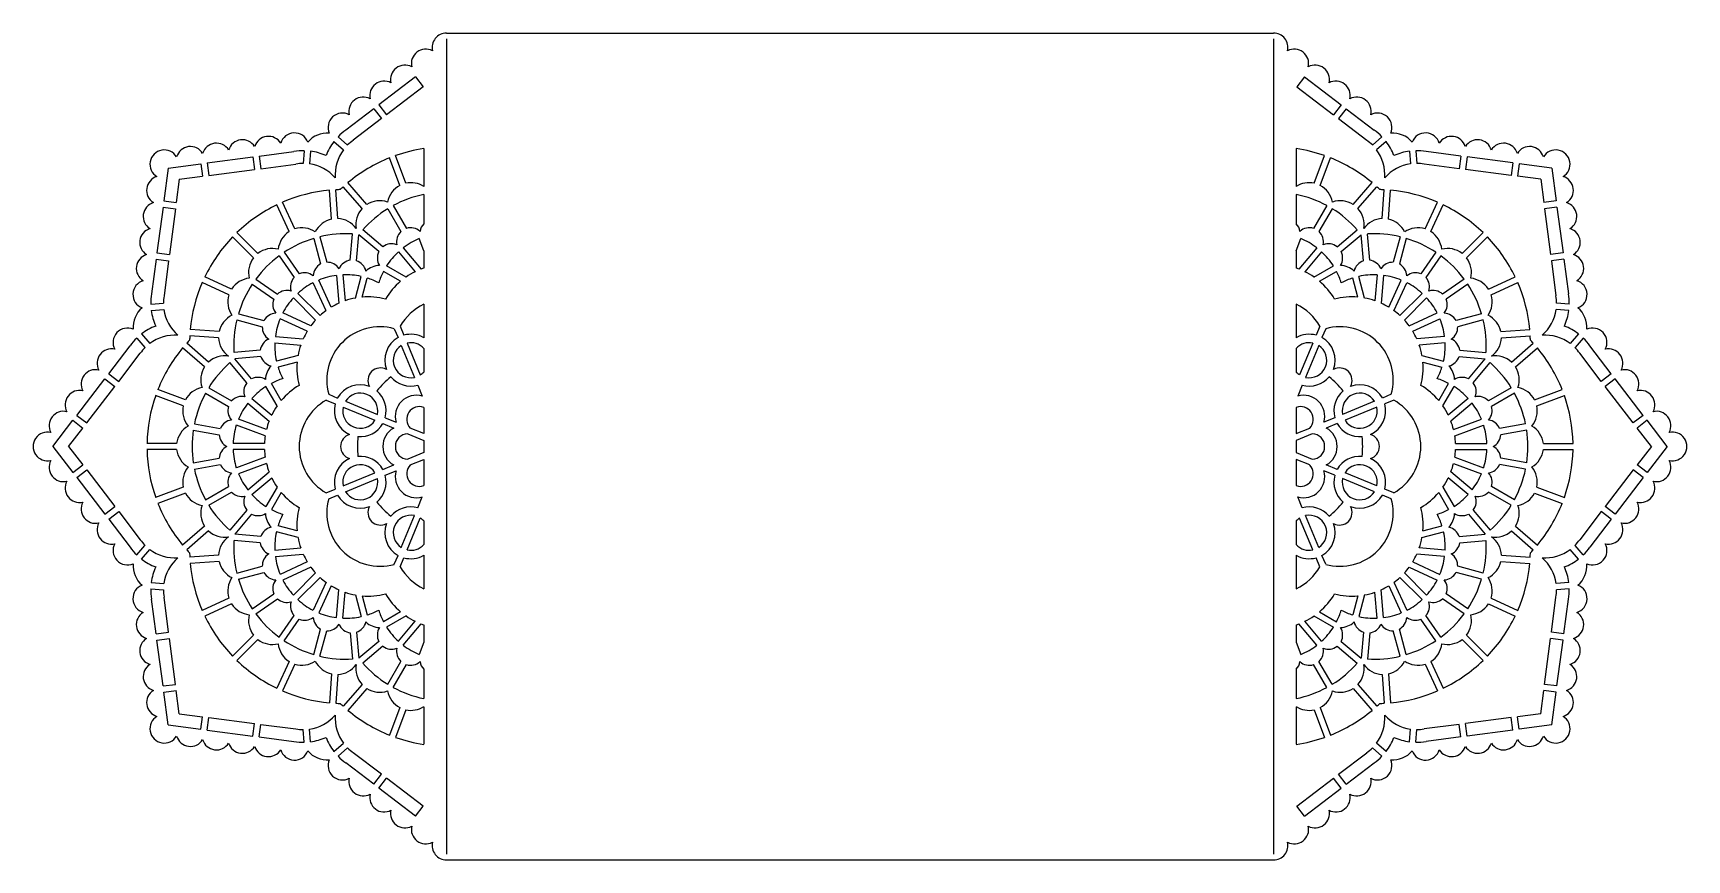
# Model space of a CAD drawing. Extents: x 41 to 331, y 42 to 187.
import ezdxf

# ---------------------------------------------------------------- set-up
doc = ezdxf.new("R2010")
doc.units = 0
doc.layers.get('0').update_dxf_attribs({"linetype": 'CONTINUOUS'})

msp = doc.modelspace()

# ---------------------------------------------------------------- linework, layer by layer
for p, q in [((113.1, 187.2), (258.1, 187.2)), ((113.1, 186.16), (113.1, 43.23)), ((258.1, 186.16), (258.1, 43.23)), ((107.63, 179.55), (101.21, 174.61)), ((108.98, 177.8), (102.55, 172.86)), ((107.63, 179.55), (108.98, 177.8)), ((263.56, 179.55), (262.21, 177.8)), ((262.21, 177.8), (268.64, 172.86)), ((263.56, 179.55), (269.98, 174.61)), ((101.21, 174.61), (102.55, 172.86)), ((269.98, 174.61), (268.64, 172.86)), ((100.33, 173.94), (95.45, 170.19)), ((101.68, 172.19), (96.75, 168.4)), ((100.33, 173.94), (101.68, 172.19)), ((270.86, 173.94), (269.51, 172.19)), ((269.51, 172.19), (274.44, 168.4)), ((270.86, 173.94), (275.74, 170.19)), ((94.08, 169.02), (95.75, 167.57)), ((277.11, 169.02), (275.44, 167.57)), ((71.1, 164.42), (79.13, 165.47)), ((79.13, 165.47), (79.42, 163.28)), ((80.23, 165.61), (86.34, 166.41)), ((80.23, 165.61), (80.52, 163.42)), ((88.13, 166.56), (87.97, 164.35)), ((89.23, 166.48), (89.08, 164.27)), ((93.35, 168.19), (95.02, 166.74)), ((104.93, 160.49), (103.12, 165.32)), ((105.96, 160.87), (104.16, 165.71)), ((109.1, 166.93), (109.1, 160.32)), ((262.1, 166.93), (262.1, 160.32)), ((265.23, 160.87), (267.03, 165.71)), ((266.26, 160.49), (268.07, 165.32)), ((277.84, 168.19), (276.17, 166.74)), ((281.96, 166.48), (282.12, 164.27)), ((283.06, 166.56), (283.22, 164.35)), ((290.96, 165.61), (284.85, 166.41)), ((290.96, 165.61), (290.67, 163.42)), ((292.06, 165.47), (291.77, 163.28)), ((300.09, 164.42), (292.06, 165.47)), ((64.27, 163.52), (63.52, 157.79)), ((64.27, 163.52), (70.01, 164.27)), ((70.01, 164.27), (70.29, 162.08)), ((71.1, 164.42), (71.39, 162.23)), ((71.39, 162.23), (79.42, 163.28)), ((80.52, 163.42), (86.68, 164.23)), ((290.67, 163.42), (284.51, 164.23)), ((299.8, 162.23), (291.77, 163.28)), ((300.09, 164.42), (299.8, 162.23)), ((301.18, 164.27), (300.9, 162.08)), ((306.92, 163.52), (301.18, 164.27)), ((306.92, 163.52), (307.67, 157.79)), ((66.24, 161.55), (65.71, 157.5)), ((66.24, 161.55), (70.29, 162.08)), ((92.95, 154.59), (92.6, 159.64)), ((94.05, 154.68), (93.7, 159.72)), ((98.29, 156.43), (94.98, 160.25)), ((99.13, 157.15), (95.81, 160.97)), ((272.06, 157.15), (275.38, 160.97)), ((272.9, 156.43), (276.21, 160.25)), ((277.14, 154.68), (277.49, 159.72)), ((278.24, 154.59), (278.59, 159.64)), ((304.95, 161.55), (300.9, 162.08)), ((304.95, 161.55), (305.48, 157.5)), ((63.38, 156.69), (62.32, 148.66)), ((63.38, 156.69), (65.57, 156.4)), ((63.52, 157.79), (65.71, 157.5)), ((85.49, 152.39), (83.35, 157.09)), ((86.49, 152.86), (84.35, 157.54)), ((103.75, 156.95), (106.06, 152.95)), ((109.1, 158.9), (109.1, 153.77)), ((262.1, 158.9), (262.1, 153.77)), ((267.44, 156.95), (265.13, 152.95)), ((284.7, 152.86), (286.84, 157.54)), ((285.7, 152.39), (287.84, 157.09)), ((307.67, 157.79), (305.48, 157.5)), ((307.81, 156.69), (305.62, 156.4)), ((307.81, 156.69), (308.87, 148.66)), ((65.57, 156.4), (64.51, 148.37)), ((102.8, 156.39), (105.11, 152.4)), ((268.39, 156.39), (266.08, 152.4)), ((305.62, 156.4), (306.68, 148.37)), ((79.24, 147.78), (75.57, 151.45)), ((80.02, 148.56), (76.35, 152.23)), ((89.83, 151.18), (91.02, 146.72)), ((90.89, 151.46), (92.09, 147)), ((96.21, 147.36), (96.62, 151.96)), ((97.31, 147.26), (97.71, 151.83)), ((101.23, 148.89), (97.71, 151.83)), ((101.93, 149.73), (98.4, 152.7)), ((109.1, 149.04), (108.32, 151.18)), ((262.1, 149.04), (262.87, 151.18)), ((269.26, 149.73), (272.79, 152.7)), ((269.96, 148.89), (273.48, 151.83)), ((273.88, 147.26), (273.48, 151.83)), ((274.98, 147.36), (274.57, 151.96)), ((280.3, 151.46), (279.1, 147)), ((281.36, 151.18), (280.17, 146.72)), ((291.17, 148.56), (294.84, 152.23)), ((291.95, 147.78), (295.63, 151.45)), ((62.32, 148.66), (64.51, 148.37)), ((83.73, 148.12), (86.37, 144.34)), ((84.63, 148.75), (87.28, 144.97)), ((104.67, 148.85), (107.6, 145.35)), ((105.51, 149.56), (108.66, 145.81)), ((109.1, 149.04), (109.1, 145.97)), ((262.1, 149.04), (262.1, 145.97)), ((265.68, 149.56), (262.53, 145.81)), ((266.52, 148.85), (263.59, 145.35)), ((286.56, 148.75), (283.91, 144.97)), ((287.46, 148.12), (284.82, 144.34)), ((308.87, 148.66), (306.68, 148.37)), ((62.18, 147.56), (61.38, 141.46)), ((62.18, 147.56), (64.37, 147.28)), ((64.37, 147.28), (63.57, 141.12)), ((105.04, 143.68), (102.03, 145.41)), ((105.99, 144.4), (102.58, 146.37)), ((265.2, 144.4), (268.61, 146.37)), ((266.15, 143.68), (269.16, 145.41)), ((309.01, 147.56), (306.82, 147.28)), ((306.82, 147.28), (307.63, 141.12)), ((309.01, 147.56), (309.81, 141.46)), ((74.94, 141.3), (70.25, 143.44)), ((75.41, 142.3), (70.71, 144.45)), ((79.04, 143.16), (82.82, 140.51)), ((79.67, 144.07), (83.45, 141.42)), ((91.96, 138.51), (89.68, 143.41)), ((92.89, 139.13), (90.68, 143.87)), ((93.81, 144.71), (94.23, 139.84)), ((94.91, 144.81), (95.3, 140.26)), ((97.12, 140.73), (98.13, 144.53)), ((98.3, 140.88), (99.2, 144.24)), ((272.89, 140.88), (271.99, 144.24)), ((274.08, 140.73), (273.06, 144.53)), ((276.28, 144.81), (275.89, 140.26)), ((277.38, 144.71), (276.96, 139.84)), ((278.3, 139.13), (280.51, 143.87)), ((279.23, 138.51), (281.51, 143.41)), ((291.52, 144.07), (287.74, 141.42)), ((292.15, 143.16), (288.37, 140.51)), ((295.79, 142.3), (300.48, 144.45)), ((296.25, 141.3), (300.94, 143.44)), ((61.23, 139.67), (63.44, 139.82)), ((90.14, 136.88), (86.24, 140.77)), ((90.92, 137.66), (87.03, 141.55)), ((109.1, 139.63), (109.1, 133.77)), ((262.1, 139.63), (262.1, 133.77)), ((280.27, 137.66), (284.17, 141.55)), ((281.05, 136.88), (284.95, 140.77)), ((309.96, 139.67), (307.75, 139.82)), ((61.31, 138.56), (63.52, 138.72)), ((76.33, 136.9), (80.79, 135.71)), ((76.62, 137.97), (81.08, 136.77)), ((88.66, 134.9), (83.92, 137.11)), ((89.28, 135.83), (84.39, 138.12)), ((281.91, 135.83), (286.8, 138.12)), ((282.53, 134.9), (287.27, 137.11)), ((294.57, 137.97), (290.11, 136.77)), ((294.86, 136.9), (290.4, 135.71)), ((309.88, 138.56), (307.67, 138.72)), ((58.77, 133.71), (60.22, 132.04)), ((59.6, 134.44), (61.06, 132.77)), ((73.11, 133.74), (68.07, 134.1)), ((73.21, 134.84), (68.15, 135.2)), ((83.08, 133.99), (87.96, 133.56)), ((103.94, 135.36), (104.59, 133.79)), ((104.96, 135.78), (105.61, 134.21)), ((266.23, 135.78), (265.58, 134.21)), ((267.25, 135.36), (266.6, 133.79)), ((288.11, 133.99), (283.23, 133.56)), ((297.98, 134.84), (303.04, 135.2)), ((298.08, 133.74), (303.12, 134.1)), ((311.59, 134.44), (310.14, 132.77)), ((312.42, 133.71), (310.97, 132.04)), ((53.85, 127.46), (57.61, 132.35)), ((55.61, 126.11), (59.39, 131.04)), ((70.65, 128.66), (66.82, 131.98)), ((71.36, 129.51), (67.55, 132.82)), ((80.43, 131.58), (75.83, 131.18)), ((82.99, 132.89), (87.53, 132.49)), ((87.06, 130.68), (83.27, 129.66)), ((105.16, 132.41), (107.48, 126.82)), ((106.18, 132.84), (108.5, 127.24)), ((109.1, 131.91), (109.1, 127.75)), ((262.1, 131.91), (262.1, 127.75)), ((265.01, 132.84), (262.69, 127.24)), ((266.03, 132.41), (263.71, 126.82)), ((288.2, 132.89), (283.66, 132.49)), ((284.13, 130.68), (287.92, 129.66)), ((290.76, 131.58), (295.36, 131.18)), ((299.83, 129.51), (303.65, 132.82)), ((300.54, 128.66), (304.37, 131.98)), ((315.58, 126.11), (311.8, 131.04)), ((317.34, 127.46), (313.58, 132.35)), ((78.06, 125.86), (75.09, 129.4)), ((80.53, 130.48), (75.96, 130.08)), ((78.91, 126.56), (75.96, 130.08)), ((86.91, 129.49), (83.55, 128.59)), ((284.28, 129.49), (287.64, 128.59)), ((290.66, 130.48), (295.23, 130.08)), ((292.28, 126.56), (295.23, 130.08)), ((293.13, 125.86), (296.1, 129.4)), ((48.24, 120.16), (53.18, 126.58)), ((50, 118.82), (54.93, 125.24)), ((53.18, 126.58), (54.93, 125.24)), ((53.85, 127.46), (55.61, 126.11)), ((71.4, 125), (75.4, 122.69)), ((83.39, 121.81), (81.42, 125.21)), ((84.12, 122.75), (82.38, 125.76)), ((108.05, 125.45), (108.84, 123.54)), ((263.14, 125.45), (262.35, 123.54)), ((287.07, 122.75), (288.81, 125.76)), ((287.8, 121.81), (289.77, 125.21)), ((299.79, 125), (295.79, 122.69)), ((317.34, 127.46), (315.58, 126.11)), ((318.01, 126.58), (316.26, 125.24)), ((321.19, 118.82), (316.26, 125.24)), ((322.95, 120.16), (318.01, 126.58)), ((66.92, 121.83), (62.09, 123.64)), ((67.3, 122.87), (62.47, 124.67)), ((70.85, 124.04), (74.85, 121.73)), ((78.23, 122.28), (81.98, 119.14)), ((78.94, 123.13), (82.44, 120.19)), ((92.01, 122.83), (93.58, 122.18)), ((92.44, 123.85), (94, 123.2)), ((95.38, 122.63), (100.97, 120.32)), ((275.81, 122.63), (270.22, 120.32)), ((278.75, 123.85), (277.19, 123.2)), ((279.18, 122.83), (277.61, 122.18)), ((292.25, 123.13), (288.75, 120.19)), ((292.96, 122.28), (289.21, 119.14)), ((300.34, 124.04), (296.34, 121.73)), ((303.89, 122.87), (308.72, 124.67)), ((304.27, 121.83), (309.1, 123.64)), ((44.05, 114.7), (47.57, 119.29)), ((47.57, 119.29), (49.32, 117.94)), ((48.24, 120.16), (50, 118.82)), ((81.53, 117.69), (76.61, 119.48)), ((94.96, 121.61), (100.55, 119.3)), ((102.35, 119.75), (104.26, 118.96)), ((109.1, 121.56), (109.1, 116.95)), ((262.1, 121.56), (262.1, 116.95)), ((268.84, 119.75), (266.94, 118.96)), ((276.23, 121.61), (270.64, 119.3)), ((289.66, 117.69), (294.58, 119.48)), ((322.95, 120.16), (321.19, 118.82)), ((323.62, 119.29), (321.87, 117.94)), ((327.14, 114.7), (323.62, 119.29)), ((46.83, 114.7), (49.32, 117.94)), ((68.69, 117.56), (73.24, 116.76)), ((68.89, 118.65), (73.43, 117.85)), ((81.31, 116.59), (76.24, 118.44)), ((101.92, 118.73), (103.83, 117.94)), ((106.29, 116.92), (109.1, 115.76)), ((109.1, 116.95), (106.71, 117.94)), ((262.1, 116.95), (264.48, 117.94)), ((264.9, 116.92), (262.1, 115.76)), ((269.27, 118.73), (267.36, 117.94)), ((289.88, 116.59), (294.95, 118.44)), ((302.3, 118.65), (297.76, 117.85)), ((302.5, 117.56), (297.95, 116.76)), ((324.36, 114.7), (321.87, 117.94)), ((44.05, 114.7), (47.57, 110.11)), ((46.83, 114.7), (49.32, 111.46)), ((65.76, 115.25), (60.57, 115.25)), ((65.76, 114.15), (60.57, 114.15)), ((81.18, 115.25), (75.67, 115.25)), ((81.18, 114.15), (75.67, 114.15)), ((109.1, 113.64), (106.29, 112.48)), ((109.1, 115.76), (109.1, 113.64)), ((262.1, 115.76), (262.1, 113.64)), ((262.1, 113.64), (264.9, 112.48)), ((290.01, 115.25), (295.52, 115.25)), ((290.01, 114.15), (295.52, 114.15)), ((305.43, 115.25), (310.62, 115.25)), ((305.43, 114.15), (310.62, 114.15)), ((324.36, 114.7), (321.87, 111.46)), ((327.14, 114.7), (323.62, 110.11)), ((47.57, 110.11), (49.32, 111.46)), ((48.24, 109.24), (50, 110.58)), ((50, 110.58), (54.93, 104.16)), ((68.69, 111.83), (73.24, 112.63)), ((68.89, 110.74), (73.43, 111.55)), ((81.31, 112.8), (76.24, 110.96)), ((81.53, 111.71), (76.61, 109.92)), ((78.23, 107.12), (81.98, 110.26)), ((101.92, 110.67), (103.83, 111.46)), ((102.35, 109.65), (104.26, 110.44)), ((106.71, 111.46), (109.1, 112.44)), ((109.1, 112.44), (109.1, 107.84)), ((264.48, 111.46), (262.1, 112.44)), ((262.1, 112.44), (262.1, 107.84)), ((268.84, 109.65), (266.94, 110.44)), ((269.27, 110.67), (267.36, 111.46)), ((292.96, 107.12), (289.21, 110.26)), ((289.66, 111.71), (294.58, 109.92)), ((289.88, 112.8), (294.95, 110.96)), ((302.3, 110.74), (297.76, 111.55)), ((302.5, 111.83), (297.95, 112.63)), ((321.19, 110.58), (316.26, 104.16)), ((322.95, 109.24), (321.19, 110.58)), ((323.62, 110.11), (321.87, 111.46)), ((48.24, 109.24), (53.18, 102.81)), ((66.92, 107.57), (62.09, 105.76)), ((70.85, 105.36), (74.85, 107.67)), ((78.94, 106.27), (82.44, 109.2)), ((83.39, 107.59), (81.42, 104.19)), ((94.96, 107.78), (100.55, 110.1)), ((95.38, 106.76), (100.97, 109.08)), ((275.81, 106.76), (270.22, 109.08)), ((276.23, 107.78), (270.64, 110.1)), ((287.8, 107.59), (289.77, 104.19)), ((292.25, 106.27), (288.75, 109.2)), ((300.34, 105.36), (296.34, 107.67)), ((304.27, 107.57), (309.1, 105.76)), ((322.95, 109.24), (318.01, 102.81)), ((67.3, 106.53), (62.47, 104.73)), ((71.4, 104.4), (75.4, 106.71)), ((84.12, 106.64), (82.38, 103.64)), ((92.01, 106.56), (93.58, 107.21)), ((92.44, 105.54), (94, 106.19)), ((108.05, 103.95), (108.84, 105.86)), ((263.14, 103.95), (262.35, 105.86)), ((278.75, 105.54), (277.19, 106.19)), ((279.18, 106.56), (277.61, 107.21)), ((287.07, 106.64), (288.81, 103.64)), ((299.79, 104.4), (295.79, 106.71)), ((303.89, 106.53), (308.72, 104.73)), ((53.18, 102.81), (54.93, 104.16)), ((53.85, 101.94), (55.61, 103.28)), ((53.85, 101.94), (57.61, 97.05)), ((55.61, 103.28), (59.39, 98.35)), ((78.06, 103.54), (75.09, 100)), ((78.91, 102.83), (75.96, 99.32)), ((105.16, 96.98), (107.48, 102.58)), ((106.18, 96.56), (108.5, 102.15)), ((109.1, 101.65), (109.1, 97.49)), ((262.1, 101.65), (262.1, 97.49)), ((265.01, 96.56), (262.69, 102.15)), ((266.03, 96.98), (263.71, 102.58)), ((292.28, 102.83), (295.23, 99.32)), ((293.13, 103.54), (296.1, 100)), ((315.58, 103.28), (311.8, 98.35)), ((317.34, 101.94), (313.58, 97.05)), ((317.34, 101.94), (315.58, 103.28)), ((318.01, 102.81), (316.26, 104.16)), ((70.65, 100.74), (66.82, 97.41)), ((71.36, 99.89), (67.55, 96.58)), ((80.53, 98.92), (75.96, 99.32)), ((87.06, 98.72), (83.27, 99.74)), ((86.91, 99.9), (83.55, 100.8)), ((284.13, 98.72), (287.92, 99.74)), ((284.28, 99.9), (287.64, 100.8)), ((290.66, 98.92), (295.23, 99.32)), ((299.83, 99.89), (303.65, 96.58)), ((300.54, 100.74), (304.37, 97.41)), ((58.77, 95.68), (60.22, 97.35)), ((59.6, 94.96), (61.06, 96.63)), ((80.43, 97.82), (75.83, 98.22)), ((82.99, 96.51), (87.53, 96.91)), ((83.08, 95.41), (87.96, 95.84)), ((288.11, 95.41), (283.23, 95.84)), ((288.2, 96.51), (283.66, 96.91)), ((290.76, 97.82), (295.36, 98.22)), ((311.59, 94.96), (310.14, 96.63)), ((312.42, 95.68), (310.97, 97.35)), ((73.11, 95.66), (68.07, 95.3)), ((73.21, 94.56), (68.15, 94.2)), ((76.33, 92.5), (80.79, 93.69)), ((88.66, 94.49), (83.92, 92.28)), ((89.28, 93.56), (84.39, 91.28)), ((103.94, 94.04), (104.59, 95.61)), ((104.96, 93.62), (105.61, 95.18)), ((109.1, 95.62), (109.1, 89.76)), ((262.1, 95.62), (262.1, 89.76)), ((266.23, 93.62), (265.58, 95.18)), ((267.25, 94.04), (266.6, 95.61)), ((281.91, 93.56), (286.8, 91.28)), ((282.53, 94.49), (287.27, 92.28)), ((294.86, 92.5), (290.4, 93.69)), ((297.98, 94.56), (303.04, 94.2)), ((298.08, 95.66), (303.12, 95.3)), ((61.31, 90.83), (63.52, 90.68)), ((76.62, 91.43), (81.08, 92.62)), ((90.14, 92.52), (86.24, 88.63)), ((90.92, 91.74), (87.03, 87.85)), ((91.96, 90.88), (89.68, 85.99)), ((92.89, 90.26), (90.68, 85.52)), ((278.3, 90.26), (280.51, 85.52)), ((279.23, 90.88), (281.51, 85.99)), ((280.27, 91.74), (284.17, 87.85)), ((281.05, 92.52), (284.95, 88.63)), ((294.57, 91.43), (290.11, 92.62)), ((309.88, 90.83), (307.67, 90.68)), ((61.23, 89.73), (63.44, 89.58)), ((62.18, 81.83), (61.38, 87.94)), ((64.37, 82.12), (63.57, 88.28)), ((74.94, 88.09), (70.25, 85.96)), ((75.41, 87.09), (70.71, 84.95)), ((79.04, 86.23), (82.82, 88.88)), ((79.67, 85.33), (83.45, 87.98)), ((93.81, 84.69), (94.23, 89.56)), ((94.91, 84.59), (95.3, 89.14)), ((97.12, 88.67), (98.13, 84.87)), ((98.3, 88.51), (99.2, 85.16)), ((272.89, 88.51), (271.99, 85.16)), ((274.08, 88.67), (273.06, 84.87)), ((276.28, 84.59), (275.89, 89.14)), ((277.38, 84.69), (276.96, 89.56)), ((291.52, 85.33), (287.74, 87.98)), ((292.15, 86.23), (288.37, 88.88)), ((295.79, 87.09), (300.48, 84.95)), ((296.25, 88.09), (300.94, 85.96)), ((306.82, 82.12), (307.63, 88.28)), ((309.96, 89.73), (307.75, 89.58)), ((309.01, 81.83), (309.81, 87.94)), ((83.73, 81.28), (86.37, 85.06)), ((84.63, 80.64), (87.28, 84.42)), ((105.04, 85.72), (102.03, 83.98)), ((105.99, 84.99), (102.58, 83.03)), ((265.2, 84.99), (268.61, 83.03)), ((266.15, 85.72), (269.16, 83.98)), ((286.56, 80.64), (283.91, 84.42)), ((287.46, 81.28), (284.82, 85.06)), ((62.18, 81.83), (64.37, 82.12)), ((79.24, 81.62), (75.57, 77.95)), ((89.83, 78.22), (91.02, 82.68)), ((90.89, 77.93), (92.09, 82.39)), ((96.21, 82.03), (96.62, 77.43)), ((97.31, 82.13), (97.71, 77.57)), ((104.67, 80.55), (107.6, 84.04)), ((105.51, 79.84), (108.66, 83.59)), ((109.1, 83.43), (109.1, 80.36)), ((262.1, 83.43), (262.1, 80.36)), ((265.68, 79.84), (262.53, 83.59)), ((266.52, 80.55), (263.59, 84.04)), ((273.88, 82.13), (273.48, 77.57)), ((274.98, 82.03), (274.57, 77.43)), ((280.3, 77.93), (279.1, 82.39)), ((281.36, 78.22), (280.17, 82.68)), ((291.95, 81.62), (295.63, 77.95)), ((309.01, 81.83), (306.82, 82.12)), ((62.32, 80.74), (64.51, 81.02)), ((63.38, 72.71), (62.32, 80.74)), ((65.57, 72.99), (64.51, 81.02)), ((80.02, 80.84), (76.35, 77.17)), ((101.23, 80.51), (97.71, 77.57)), ((101.93, 79.66), (98.4, 76.7)), ((109.1, 80.36), (108.32, 78.22)), ((262.1, 80.36), (262.87, 78.22)), ((269.26, 79.66), (272.79, 76.7)), ((269.96, 80.51), (273.48, 77.57)), ((291.17, 80.84), (294.84, 77.17)), ((305.62, 72.99), (306.68, 81.02)), ((308.87, 80.74), (306.68, 81.02)), ((307.81, 72.71), (308.87, 80.74)), ((85.49, 77.01), (83.35, 72.31)), ((86.49, 76.54), (84.35, 71.85)), ((102.8, 73), (105.11, 77)), ((103.75, 72.45), (106.06, 76.45)), ((109.1, 75.63), (109.1, 70.5)), ((262.1, 75.63), (262.1, 70.5)), ((267.44, 72.45), (265.13, 76.45)), ((268.39, 73), (266.08, 77)), ((284.7, 76.54), (286.84, 71.85)), ((285.7, 77.01), (287.84, 72.31)), ((63.38, 72.71), (65.57, 72.99)), ((92.95, 74.81), (92.6, 69.76)), ((94.05, 74.72), (93.7, 69.68)), ((98.29, 72.96), (94.98, 69.15)), ((272.9, 72.96), (276.21, 69.15)), ((277.14, 74.72), (277.49, 69.68)), ((278.24, 74.81), (278.59, 69.76)), ((307.81, 72.71), (305.62, 72.99)), ((63.52, 71.61), (65.71, 71.9)), ((64.27, 65.87), (63.52, 71.61)), ((66.24, 67.84), (65.71, 71.9)), ((99.13, 72.25), (95.81, 68.42)), ((272.06, 72.25), (275.38, 68.42)), ((304.95, 67.84), (305.48, 71.9)), ((307.67, 71.61), (305.48, 71.9)), ((306.92, 65.87), (307.67, 71.61)), ((66.24, 67.84), (70.29, 67.31)), ((70.01, 65.12), (70.29, 67.31)), ((71.1, 64.98), (71.39, 67.17)), ((71.39, 67.17), (79.42, 66.12)), ((104.93, 68.9), (103.12, 64.08)), ((105.96, 68.53), (104.16, 63.69)), ((109.1, 69.07), (109.1, 62.47)), ((262.1, 69.07), (262.1, 62.47)), ((265.23, 68.53), (267.03, 63.69)), ((266.26, 68.9), (268.07, 64.08)), ((299.8, 67.17), (291.77, 66.12)), ((300.09, 64.98), (299.8, 67.17)), ((304.95, 67.84), (300.9, 67.31)), ((301.18, 65.12), (300.9, 67.31)), ((64.27, 65.87), (70.01, 65.12)), ((71.1, 64.98), (79.13, 63.93)), ((79.13, 63.93), (79.42, 66.12)), ((80.23, 63.78), (80.52, 65.97)), ((80.52, 65.97), (86.68, 65.17)), ((88.13, 62.84), (87.97, 65.05)), ((89.23, 62.91), (89.08, 65.12)), ((281.96, 62.91), (282.12, 65.12)), ((283.06, 62.84), (283.22, 65.05)), ((290.67, 65.97), (284.51, 65.17)), ((290.96, 63.78), (290.67, 65.97)), ((292.06, 63.93), (291.77, 66.12)), ((300.09, 64.98), (292.06, 63.93)), ((306.92, 65.87), (301.18, 65.12)), ((80.23, 63.78), (86.34, 62.99)), ((93.35, 61.21), (95.02, 62.66)), ((94.08, 60.37), (95.75, 61.83)), ((101.68, 57.21), (96.75, 61)), ((269.51, 57.21), (274.44, 61)), ((277.11, 60.37), (275.44, 61.83)), ((277.84, 61.21), (276.17, 62.66)), ((290.96, 63.78), (284.85, 62.99)), ((100.33, 55.46), (95.45, 59.21)), ((270.86, 55.46), (275.74, 59.21)), ((100.33, 55.46), (101.68, 57.21)), ((101.21, 54.78), (102.55, 56.54)), ((108.98, 51.6), (102.55, 56.54)), ((262.21, 51.6), (268.64, 56.54)), ((269.98, 54.78), (268.64, 56.54)), ((270.86, 55.46), (269.51, 57.21)), ((107.63, 49.85), (101.21, 54.78)), ((263.56, 49.85), (269.98, 54.78)), ((107.63, 49.85), (108.98, 51.6)), ((263.56, 49.85), (262.21, 51.6)), ((113.1, 42.2), (258.1, 42.2))]:
    msp.add_line(p, q)
for centre, radius, start, end in [((113.1, 184.68), 2.52, 90, 193.3869), ((258.1, 184.68), 2.52, 346.6131, 90), ((109.45, 181.87), 2.52, 61.7012, 193.3869), ((261.74, 181.87), 2.52, 346.6131, 118.2988), ((105.8, 179.07), 2.52, 61.7012, 193.3869), ((265.39, 179.07), 2.52, 346.6131, 118.2988), ((102.15, 176.26), 2.52, 61.7012, 193.3869), ((269.04, 176.26), 2.52, 346.6131, 118.2988), ((98.5, 173.46), 2.52, 61.7012, 193.2983), ((272.69, 173.46), 2.52, 346.7017, 118.2988), ((94.84, 170.66), 2.52, 61.6129, 204.0373), ((276.35, 170.66), 2.52, 335.9627, 118.3871), ((77.3, 165.97), 2.52, 31.6131, 163.2988), ((81.87, 166.57), 2.52, 31.7017, 163.2988), ((86.43, 167.17), 2.52, 20.9627, 163.3871), ((92.12, 165.34), 4.31, 84.4098, 140.5902), ((100.93, 162.34), 9.57, 124.9112, 135.6735), ((100.93, 162.34), 7.36, 124.5421, 134.6796), ((270.26, 162.34), 7.36, 45.3204, 55.4579), ((270.26, 162.34), 9.57, 44.3265, 55.0888), ((279.07, 165.34), 4.31, 39.4098, 95.5902), ((284.76, 167.17), 2.52, 16.6129, 159.0373), ((289.32, 166.57), 2.52, 16.7012, 148.2983), ((293.89, 165.97), 2.52, 16.7012, 148.3869), ((63.61, 164.18), 2.52, 31.6131, 238.3869), ((68.18, 164.78), 2.52, 31.6131, 163.2988), ((72.74, 165.37), 2.52, 31.6131, 163.2988), ((88.01, 156.99), 9.57, 89.3265, 100.0888), ((88.01, 156.99), 9.57, 65.6092, 82.7118), ((100.93, 162.34), 9.57, 142.2882, 159.3908), ((100.93, 162.34), 7.36, 143.2821, 184.135), ((113.1, 140.22), 27.01, 111.6686, 129.7884), ((113.1, 140.22), 27.01, 98.5168, 109.3256), ((258.1, 140.22), 27.01, 70.6744, 81.4832), ((258.1, 140.22), 27.01, 50.2116, 68.3314), ((270.26, 162.34), 7.36, 355.865, 36.7179), ((270.26, 162.34), 9.57, 20.6092, 37.7118), ((283.18, 156.99), 9.57, 97.2882, 114.3908), ((283.18, 156.99), 9.57, 79.9112, 90.6735), ((298.45, 165.37), 2.52, 16.7012, 148.3869), ((303.01, 164.78), 2.52, 16.7012, 148.3869), ((307.58, 164.18), 2.52, 301.6131, 148.3869), ((88.01, 156.99), 7.36, 90.3204, 100.4579), ((88.01, 156.99), 7.36, 40.865, 81.7179), ((283.18, 156.99), 7.36, 98.2821, 139.135), ((283.18, 156.99), 7.36, 79.5421, 89.6796), ((63.02, 159.62), 2.52, 106.7012, 238.3869), ((95.05, 132.74), 27.01, 95.2116, 113.3314), ((95.05, 132.74), 27.01, 91.3021, 92.8686), ((113.1, 140.22), 27.01, 132.1314, 133.6979), ((106.86, 156.78), 4.18, 117.5826, 169.1551), ((106.86, 156.78), 4.18, 57.7509, 102.4086), ((264.33, 156.78), 4.18, 77.5914, 122.2491), ((264.33, 156.78), 4.18, 10.8449, 62.4174), ((258.1, 140.22), 27.01, 46.3021, 47.8686), ((276.14, 132.74), 27.01, 87.1314, 88.6979), ((276.14, 132.74), 27.01, 66.6686, 84.7884), ((308.17, 159.62), 2.52, 301.6131, 73.2988), ((62.42, 155.05), 2.52, 106.7012, 238.3869), ((95.05, 132.74), 27.01, 115.6744, 133.8285), ((101.38, 153.62), 4.18, 70.8449, 122.5618), ((113.1, 139.66), 19.65, 101.7476, 118.3894), ((258.1, 139.66), 19.65, 61.6106, 78.2524), ((269.81, 153.62), 4.18, 57.4382, 109.1551), ((276.14, 132.74), 27.01, 46.1715, 64.3256), ((308.77, 155.05), 2.52, 301.6131, 73.2988), ((93.85, 150.5), 4.18, 102.4382, 154.1551), ((93.85, 150.5), 4.18, 35.532, 87.2632), ((101.38, 153.62), 4.18, 137.7368, 189.468), ((113.1, 139.66), 19.65, 121.6106, 138.4307), ((110.91, 152.07), 2.48, 136.8909, 171.8487), ((260.28, 152.07), 2.48, 8.1513, 43.1091), ((258.1, 139.66), 19.65, 41.5693, 58.3894), ((269.81, 153.62), 4.18, 350.532, 42.2632), ((277.34, 150.5), 4.18, 92.7368, 144.468), ((277.34, 150.5), 4.18, 25.8449, 77.5618), ((61.82, 150.49), 2.52, 106.7012, 238.3869), ((95.05, 132.74), 27.01, 136.1715, 154.3256), ((87.74, 148.86), 4.18, 122.5914, 174.1551), ((95.44, 132.35), 19.65, 106.6106, 123.3894), ((87.74, 148.86), 4.18, 55.8449, 107.4174), ((95.44, 132.35), 19.65, 86.5693, 103.3894), ((106.79, 150.58), 2.48, 132.856, 191.8487), ((113.1, 139.66), 12.47, 112.5385, 127.4615), ((106.79, 150.58), 2.48, 48.1513, 107.144), ((264.4, 150.58), 2.48, 72.856, 131.8487), ((258.1, 139.66), 12.47, 52.5385, 67.4615), ((264.4, 150.58), 2.48, 348.1513, 47.144), ((275.75, 132.35), 19.65, 76.6106, 93.4307), ((283.45, 148.86), 4.18, 72.5826, 124.1551), ((275.75, 132.35), 19.65, 56.6106, 73.3894), ((283.45, 148.86), 4.18, 5.8449, 57.4086), ((276.14, 132.74), 27.01, 25.6744, 43.8285), ((309.37, 150.49), 2.52, 301.6131, 73.2988), ((61.22, 145.93), 2.52, 106.7012, 238.2983), ((95.44, 132.35), 19.65, 126.6106, 143.3894), ((82.56, 145.24), 4.18, 75.8449, 127.4133), ((103.44, 147.76), 2.48, 153.1124, 211.8487), ((103.44, 147.76), 2.48, 68.1513, 127.4002), ((113.1, 139.66), 12.47, 132.5385, 147.4615), ((258.1, 139.66), 12.47, 32.5385, 47.4615), ((267.75, 147.76), 2.48, 52.5998, 111.8487), ((267.75, 147.76), 2.48, 328.1513, 26.8876), ((275.75, 132.35), 19.65, 36.6106, 53.3894), ((288.63, 145.24), 4.18, 52.5867, 104.1551), ((309.97, 145.93), 2.52, 301.7017, 73.2988), ((82.56, 145.24), 4.18, 142.5867, 194.1551), ((88.21, 142.67), 2.48, 53.1513, 112.144), ((92.18, 144.52), 2.48, 117.856, 176.8487), ((92.18, 144.52), 2.48, 33.1513, 92.144), ((96.54, 144.9), 2.48, 97.5998, 156.8487), ((96.54, 144.9), 2.48, 13.1513, 71.8876), ((100.77, 143.77), 2.48, 106.4143, 136.8487), ((101.25, 143.97), 2.48, 88.1513, 118.5857), ((113.1, 139.66), 12.47, 152.5385, 162.5206), ((113.1, 134.16), 12.47, 116.1465, 124.7507), ((113.1, 134.16), 12.47, 108.713, 110.8514), ((258.1, 134.16), 12.47, 69.1486, 71.287), ((258.1, 134.16), 12.47, 55.2493, 63.8535), ((258.1, 139.66), 12.47, 17.4794, 27.4615), ((269.94, 143.97), 2.48, 61.4143, 91.8487), ((270.42, 143.77), 2.48, 43.1513, 73.5857), ((274.65, 144.9), 2.48, 108.1124, 166.8487), ((274.65, 144.9), 2.48, 23.1513, 82.4002), ((279.01, 144.52), 2.48, 87.856, 146.8487), ((279.01, 144.52), 2.48, 3.1513, 62.144), ((282.98, 142.67), 2.48, 67.856, 126.8487), ((288.63, 145.24), 4.18, 345.8449, 37.4133), ((60.62, 141.36), 2.52, 106.6129, 249.0373), ((95.05, 132.74), 27.01, 156.6686, 174.7884), ((78.93, 140.05), 4.18, 95.8449, 147.4086), ((95.44, 132.35), 19.65, 146.6106, 163.3894), ((88.21, 142.67), 2.48, 137.856, 196.8487), ((95.44, 132.35), 12.47, 117.5385, 132.4615), ((95.44, 132.35), 12.47, 97.5385, 112.4615), ((95.44, 132.35), 12.47, 77.5385, 92.4615), ((95.44, 132.35), 12.47, 62.4794, 72.4615), ((113.1, 134.16), 12.47, 130.2463, 149.1809), ((258.1, 134.16), 12.47, 30.8191, 49.7537), ((275.75, 132.35), 12.47, 107.5385, 117.5206), ((275.75, 132.35), 12.47, 87.5385, 102.4615), ((275.75, 132.35), 12.47, 67.5385, 82.4615), ((275.75, 132.35), 12.47, 47.5385, 62.4615), ((282.98, 142.67), 2.48, 343.1513, 42.144), ((275.75, 132.35), 19.65, 16.6106, 33.3894), ((292.26, 140.05), 4.18, 32.5914, 84.1551), ((276.14, 132.74), 27.01, 5.2116, 23.3314), ((310.57, 141.36), 2.52, 290.9627, 73.3871), ((70.81, 139.78), 9.57, 169.9112, 180.6735), ((70.81, 139.78), 7.36, 169.5421, 179.6796), ((78.93, 140.05), 4.18, 162.5826, 214.1551), ((85.12, 139.58), 2.48, 157.856, 216.8487), ((85.12, 139.58), 2.48, 73.1513, 132.144), ((95.44, 132.35), 12.47, 137.5385, 152.4615), ((99.33, 128.46), 12.47, 114.1486, 121.1239), ((99.33, 128.46), 12.47, 100.2493, 108.8535), ((99.33, 128.46), 12.47, 75.8191, 94.7537), ((113.1, 131.19), 9.34, 115.3616, 150.5873), ((258.1, 131.19), 9.34, 29.4127, 64.6384), ((271.86, 128.46), 12.47, 85.2463, 104.1809), ((271.86, 128.46), 12.47, 71.1465, 79.7507), ((271.86, 128.46), 12.47, 58.8761, 65.8514), ((275.75, 132.35), 12.47, 27.5385, 42.4615), ((286.07, 139.58), 2.48, 47.856, 106.8487), ((286.07, 139.58), 2.48, 323.1513, 22.144), ((292.26, 140.05), 4.18, 325.8449, 17.4174), ((300.39, 139.78), 7.36, 0.3204, 10.4579), ((300.39, 139.78), 9.57, 359.3265, 10.0888), ((62.46, 135.67), 4.31, 129.4098, 185.5902), ((70.81, 139.78), 9.57, 187.2882, 204.3908), ((70.81, 139.78), 7.36, 188.2821, 229.135), ((77.29, 133.94), 4.18, 115.8449, 167.5618), ((95.44, 132.35), 19.65, 166.6106, 183.4307), ((83.27, 135.61), 2.48, 93.1513, 152.144), ((95.44, 132.35), 12.47, 157.5385, 172.4615), ((99.33, 128.46), 12.47, 137.5385, 143.7401), ((99.33, 128.46), 12.47, 126.2599, 132.4615), ((271.86, 128.46), 12.47, 47.5385, 53.7401), ((271.86, 128.46), 12.47, 36.2599, 42.4615), ((275.75, 132.35), 12.47, 7.5385, 22.4615), ((287.92, 135.61), 2.48, 27.856, 86.8487), ((275.75, 132.35), 19.65, 356.5693, 13.3894), ((293.9, 133.94), 4.18, 12.4382, 64.1551), ((300.39, 139.78), 7.36, 310.865, 351.7179), ((300.39, 139.78), 9.57, 335.6092, 352.7118), ((308.73, 135.67), 4.31, 354.4098, 50.5902), ((57.14, 132.95), 2.52, 65.9627, 208.3871), ((65.46, 126.87), 9.57, 134.3265, 145.0888), ((65.46, 126.87), 9.57, 110.6092, 127.7118), ((65.46, 126.87), 7.36, 85.865, 126.7179), ((95.05, 132.74), 27.01, 177.1314, 178.6979), ((77.29, 133.94), 4.18, 182.7368, 234.468), ((82.89, 131.25), 2.48, 113.1513, 172.4002), ((83.27, 135.61), 2.48, 177.856, 236.8487), ((99.33, 128.46), 12.47, 148.8761, 155.8514), ((101.43, 126.36), 9.34, 74.4127, 195.5873), ((106.83, 129.83), 4.55, 119.4716, 200.8274), ((106.83, 129.83), 4.55, 60.1045, 105.5284), ((264.36, 129.83), 4.55, 74.4716, 119.8955), ((264.36, 129.83), 4.55, 339.1726, 60.5284), ((269.76, 126.36), 9.34, 344.4127, 105.5873), ((271.86, 128.46), 12.47, 24.1486, 31.1239), ((287.92, 135.61), 2.48, 303.1513, 2.144), ((288.3, 131.25), 2.48, 7.5998, 66.8487), ((293.9, 133.94), 4.18, 305.532, 357.2632), ((276.14, 132.74), 27.01, 1.3021, 2.8686), ((305.73, 126.87), 7.36, 53.2821, 94.135), ((305.73, 126.87), 9.57, 52.2882, 69.3908), ((305.73, 126.87), 9.57, 34.9112, 45.6735), ((314.06, 132.95), 2.52, 331.6129, 114.0373), ((54.34, 129.3), 2.52, 76.7017, 208.2988), ((65.46, 126.87), 7.36, 135.3204, 145.4579), ((87.58, 114.7), 27.01, 140.2116, 158.3314), ((87.58, 114.7), 27.01, 136.3021, 137.8686), ((74.17, 126.41), 4.18, 80.532, 132.2632), ((95.44, 132.35), 12.47, 177.5385, 192.4615), ((99.33, 128.46), 12.47, 161.1465, 169.7507), ((106.83, 129.83), 3.08, 122.8386, 282.1614), ((106.83, 129.83), 3.08, 42.5278, 102.1614), ((264.36, 129.83), 3.08, 77.8386, 137.4722), ((264.36, 129.83), 3.08, 257.8386, 57.1614), ((271.86, 128.46), 12.47, 10.2493, 18.8535), ((275.75, 132.35), 12.47, 347.5385, 2.4615), ((297.02, 126.41), 4.18, 47.7368, 99.468), ((283.62, 114.7), 27.01, 42.1314, 43.6979), ((283.62, 114.7), 27.01, 21.6686, 39.7884), ((305.73, 126.87), 7.36, 34.5421, 44.6796), ((316.85, 129.3), 2.52, 331.7012, 103.2983), ((51.53, 125.65), 2.52, 76.6131, 208.2988), ((74.17, 126.41), 4.18, 147.4382, 199.1551), ((88.13, 114.7), 19.65, 131.5693, 148.3894), ((82.89, 131.25), 2.48, 198.1124, 256.8487), ((83.82, 126.54), 2.48, 151.4143, 181.8487), ((84.02, 127.03), 2.48, 133.1513, 163.5857), ((95.44, 132.35), 12.47, 197.5385, 207.5206), ((99.33, 128.46), 12.47, 175.2463, 194.1809), ((101.51, 126.28), 2.2, 61.2299, 208.7701), ((106.83, 129.83), 3.08, 302.8386, 317.4722), ((264.36, 129.83), 3.08, 222.5278, 237.1614), ((269.68, 126.28), 2.2, 331.2299, 118.7701), ((271.86, 128.46), 12.47, 345.8191, 4.7537), ((275.75, 132.35), 12.47, 332.4794, 342.4615), ((288.3, 131.25), 2.48, 283.1513, 341.8876), ((287.17, 127.03), 2.48, 16.4143, 46.8487), ((287.37, 126.54), 2.48, 358.1513, 28.5857), ((283.06, 114.7), 19.65, 31.6106, 48.4307), ((297.02, 126.41), 4.18, 340.8449, 32.5618), ((319.66, 125.65), 2.52, 331.7012, 103.3869), ((71.01, 120.93), 4.18, 100.8449, 152.4174), ((80.03, 124.35), 2.48, 142.5998, 201.8487), ((80.03, 124.35), 2.48, 58.1513, 116.8876), ((88.13, 114.7), 12.47, 122.5385, 137.4615), ((88.13, 114.7), 12.47, 107.4794, 117.4615), ((93.63, 114.7), 12.47, 120.8191, 139.7537), ((97.96, 120.97), 4.55, 69.1726, 150.5284), ((113.1, 114.7), 15.64, 128.6244, 141.3756), ((106.83, 129.83), 4.55, 219.7828, 285.5284), ((264.36, 129.83), 4.55, 254.4716, 320.2172), ((258.1, 114.7), 15.64, 38.6244, 51.3756), ((273.23, 120.97), 4.55, 29.4716, 110.8274), ((277.56, 114.7), 12.47, 40.2463, 59.1809), ((283.06, 114.7), 12.47, 62.5385, 72.5206), ((283.06, 114.7), 12.47, 42.5385, 57.4615), ((291.16, 124.35), 2.48, 63.1124, 121.8487), ((291.16, 124.35), 2.48, 338.1513, 37.4002), ((300.18, 120.93), 4.18, 27.5826, 79.1551), ((48.73, 122), 2.52, 76.6131, 208.2988), ((87.58, 114.7), 27.01, 160.6744, 178.8285), ((71.01, 120.93), 4.18, 167.5914, 219.1551), ((88.13, 114.7), 19.65, 151.6106, 168.3894), ((77.22, 121), 2.48, 78.1513, 137.144), ((88.13, 114.7), 12.47, 142.5385, 157.4615), ((93.63, 114.7), 12.47, 145.2493, 153.8535), ((96.6, 114.7), 9.34, 119.4127, 240.5873), ((97.96, 120.97), 4.55, 164.4716, 245.8274), ((97.96, 120.97), 3.08, 347.8386, 147.1614), ((97.96, 120.97), 4.55, 344.4716, 50.2172), ((107.8, 119.99), 3.69, 73.7369, 196.2631), ((263.39, 119.99), 3.69, 343.7369, 106.2631), ((273.23, 120.97), 4.55, 129.7828, 195.5284), ((273.23, 120.97), 3.08, 32.8386, 192.1614), ((273.23, 120.97), 4.55, 294.1726, 15.5284), ((274.59, 114.7), 9.34, 299.4127, 60.5873), ((277.56, 114.7), 12.47, 26.1465, 34.7507), ((283.06, 114.7), 12.47, 22.5385, 37.4615), ((293.97, 121), 2.48, 42.856, 101.8487), ((283.06, 114.7), 19.65, 11.6106, 28.3894), ((300.18, 120.93), 4.18, 320.8449, 12.4086), ((283.62, 114.7), 27.01, 1.1715, 19.3256), ((322.46, 122), 2.52, 331.7012, 103.3869), ((45.92, 118.35), 2.52, 76.6131, 208.2988), ((75.72, 116.89), 2.48, 98.1513, 157.144), ((77.22, 121), 2.48, 162.856, 221.8487), ((93.63, 114.7), 12.47, 159.1486, 166.1239), ((97.96, 120.97), 3.08, 167.8386, 327.1614), ((108.32, 119.47), 2.22, 69.5514, 223.7076), ((262.87, 119.47), 2.22, 316.2924, 110.4486), ((273.23, 120.97), 3.08, 212.8386, 12.1614), ((277.56, 114.7), 12.47, 13.8761, 20.8514), ((293.97, 121), 2.48, 318.1513, 17.144), ((295.47, 116.89), 2.48, 22.856, 81.8487), ((325.27, 118.35), 2.52, 331.7012, 103.3869), ((43.12, 114.7), 2.52, 76.6131, 283.3869), ((69.91, 114.7), 4.18, 120.8449, 172.4133), ((88.13, 114.7), 19.65, 171.6106, 188.3894), ((75.72, 116.89), 2.48, 182.856, 241.8487), ((88.13, 114.7), 12.47, 162.5385, 177.4615), ((93.63, 114.7), 12.47, 171.2599, 177.4615), ((96.72, 114.7), 2.2, 106.2299, 253.7701), ((113.1, 114.7), 15.64, 173.6244, 186.3756), ((97.96, 120.97), 4.55, 264.7828, 330.5284), ((105.61, 114.7), 3.69, 118.7369, 241.2631), ((106.34, 114.7), 2.22, 91.2924, 268.7076), ((264.85, 114.7), 2.22, 271.2924, 88.7076), ((265.58, 114.7), 3.69, 298.7369, 61.2631), ((273.23, 120.97), 4.55, 209.4716, 275.2172), ((258.1, 114.7), 15.64, 353.6244, 6.3756), ((274.47, 114.7), 2.2, 286.2299, 73.7701), ((277.56, 114.7), 12.47, 2.5385, 8.7401), ((283.06, 114.7), 12.47, 2.5385, 17.4615), ((295.47, 116.89), 2.48, 298.1513, 357.144), ((283.06, 114.7), 19.65, 351.6106, 8.3894), ((301.28, 114.7), 4.18, 7.5867, 59.1551), ((328.07, 114.7), 2.52, 256.6131, 103.3869), ((87.58, 114.7), 27.01, 181.1715, 199.3256), ((69.91, 114.7), 4.18, 187.5867, 239.1551), ((75.72, 112.51), 2.48, 118.1513, 177.144), ((88.13, 114.7), 12.47, 182.5385, 197.4615), ((93.63, 114.7), 12.47, 182.5385, 188.7401), ((277.56, 114.7), 12.47, 351.2599, 357.4615), ((283.06, 114.7), 12.47, 342.5385, 357.4615), ((295.47, 112.51), 2.48, 2.856, 61.8487), ((301.28, 114.7), 4.18, 300.8449, 352.4133), ((283.62, 114.7), 27.01, 340.6744, 358.8285), ((45.92, 111.05), 2.52, 151.7012, 283.3869), ((71.01, 108.47), 4.18, 140.8449, 192.4086), ((88.13, 114.7), 19.65, 191.6106, 208.3894), ((75.72, 112.51), 2.48, 202.856, 261.8487), ((93.63, 114.7), 12.47, 193.8761, 200.8514), ((97.96, 108.43), 4.55, 114.1726, 195.5284), ((97.96, 108.43), 3.08, 32.8386, 192.1614), ((97.96, 108.43), 4.55, 29.4716, 95.2172), ((107.8, 109.4), 3.69, 163.7369, 286.2631), ((108.32, 109.92), 2.22, 136.2924, 290.4486), ((262.87, 109.92), 2.22, 249.5514, 43.7076), ((263.39, 109.4), 3.69, 253.7369, 16.2631), ((273.23, 108.43), 4.55, 84.7828, 150.5284), ((273.23, 108.43), 3.08, 347.8386, 147.1614), ((273.23, 108.43), 4.55, 344.4716, 65.8274), ((277.56, 114.7), 12.47, 339.1486, 346.1239), ((295.47, 112.51), 2.48, 278.1513, 337.144), ((283.06, 114.7), 19.65, 331.6106, 348.3894), ((300.18, 108.47), 4.18, 347.5914, 39.1551), ((325.27, 111.05), 2.52, 256.6131, 28.2988), ((48.73, 107.4), 2.52, 151.7012, 283.3869), ((77.22, 108.4), 2.48, 138.1513, 197.144), ((88.13, 114.7), 12.47, 202.5385, 217.4615), ((93.63, 114.7), 12.47, 206.1465, 214.7507), ((97.96, 108.43), 3.08, 212.8386, 12.1614), ((97.96, 108.43), 4.55, 309.7828, 15.5284), ((273.23, 108.43), 4.55, 164.4716, 230.2172), ((273.23, 108.43), 3.08, 167.8386, 327.1614), ((277.56, 114.7), 12.47, 325.2493, 333.8535), ((283.06, 114.7), 12.47, 322.5385, 337.4615), ((293.97, 108.4), 2.48, 342.856, 41.8487), ((322.46, 107.4), 2.52, 256.6131, 28.2988), ((51.53, 103.75), 2.52, 151.7012, 283.3869), ((87.58, 114.7), 27.01, 201.6686, 219.7884), ((71.01, 108.47), 4.18, 207.5826, 259.1551), ((88.13, 114.7), 19.65, 211.6106, 228.4307), ((77.22, 108.4), 2.48, 222.856, 281.8487), ((80.03, 105.05), 2.48, 158.1513, 217.4002), ((88.13, 114.7), 12.47, 222.5385, 237.4615), ((93.63, 114.7), 12.47, 220.2463, 239.1809), ((101.43, 103.03), 9.34, 164.4127, 285.5873), ((97.96, 108.43), 4.55, 209.4716, 290.8274), ((113.1, 114.7), 15.64, 218.6244, 231.3756), ((269.76, 103.03), 9.34, 254.4127, 15.5873), ((258.1, 114.7), 15.64, 308.6244, 321.3756), ((273.23, 108.43), 4.55, 249.1726, 330.5284), ((277.56, 114.7), 12.47, 300.8191, 319.7537), ((283.06, 114.7), 12.47, 302.5385, 317.4615), ((291.16, 105.05), 2.48, 322.5998, 21.8487), ((293.97, 108.4), 2.48, 258.1513, 317.144), ((283.06, 114.7), 19.65, 311.5693, 328.3894), ((300.18, 108.47), 4.18, 280.8449, 332.4174), ((283.62, 114.7), 27.01, 320.2116, 338.3314), ((319.66, 103.75), 2.52, 256.6131, 28.2988), ((74.17, 102.99), 4.18, 160.8449, 212.5618), ((80.03, 105.05), 2.48, 243.1124, 301.8487), ((83.82, 102.86), 2.48, 178.1513, 208.5857), ((84.02, 102.37), 2.48, 196.4143, 226.8487), ((88.13, 114.7), 12.47, 242.5385, 252.5206), ((95.44, 97.05), 12.47, 152.4794, 162.4615), ((99.33, 100.94), 12.47, 165.8191, 184.7537), ((101.51, 103.12), 2.2, 151.2299, 298.7701), ((106.83, 99.57), 4.55, 74.4716, 140.2172), ((106.83, 99.57), 3.08, 77.8386, 237.1614), ((106.83, 99.57), 3.08, 42.5278, 57.1614), ((264.36, 99.57), 3.08, 122.8386, 137.4722), ((264.36, 99.57), 4.55, 39.7828, 105.5284), ((264.36, 99.57), 3.08, 302.8386, 102.1614), ((269.68, 103.12), 2.2, 241.2299, 28.7701), ((271.86, 100.94), 12.47, 355.2463, 14.1809), ((283.06, 114.7), 12.47, 287.4794, 297.4615), ((275.75, 97.05), 12.47, 17.5385, 27.5206), ((287.17, 102.37), 2.48, 313.1513, 343.5857), ((287.37, 102.86), 2.48, 331.4143, 1.8487), ((291.16, 105.05), 2.48, 238.1513, 296.8876), ((297.02, 102.99), 4.18, 327.4382, 19.1551), ((54.34, 100.1), 2.52, 151.7012, 283.2983), ((74.17, 102.99), 4.18, 227.7368, 279.468), ((77.29, 95.46), 4.18, 125.532, 177.2632), ((82.89, 98.14), 2.48, 103.1513, 161.8876), ((95.44, 97.05), 12.47, 167.5385, 182.4615), ((99.33, 100.94), 12.47, 190.2493, 198.8535), ((106.83, 99.57), 4.55, 159.1726, 240.5284), ((264.36, 99.57), 4.55, 299.4716, 20.8274), ((271.86, 100.94), 12.47, 341.1465, 349.7507), ((275.75, 97.05), 12.47, 357.5385, 12.4615), ((288.3, 98.14), 2.48, 18.1124, 76.8487), ((297.02, 102.99), 4.18, 260.532, 312.2632), ((293.9, 95.46), 4.18, 2.7368, 54.468), ((316.85, 100.1), 2.52, 256.7017, 28.2988), ((57.14, 96.45), 2.52, 151.6129, 294.0373), ((65.46, 102.53), 9.57, 214.9112, 225.6735), ((65.46, 102.53), 7.36, 214.5421, 224.6796), ((65.46, 102.53), 7.36, 233.2821, 274.135), ((87.58, 114.7), 27.01, 222.1314, 223.6979), ((95.05, 96.65), 27.01, 181.3021, 182.8686), ((95.44, 97.05), 19.65, 176.5693, 193.3894), ((82.89, 98.14), 2.48, 187.5998, 246.8487), ((83.27, 93.78), 2.48, 123.1513, 182.144), ((99.33, 100.94), 12.47, 204.1486, 211.1239), ((106.83, 99.57), 3.08, 257.8386, 317.4722), ((264.36, 99.57), 3.08, 222.5278, 282.1614), ((271.86, 100.94), 12.47, 328.8761, 335.8514), ((288.3, 98.14), 2.48, 293.1513, 352.4002), ((287.92, 93.78), 2.48, 357.856, 56.8487), ((275.75, 97.05), 19.65, 346.6106, 3.4307), ((276.14, 96.65), 27.01, 357.1314, 358.6979), ((283.62, 114.7), 27.01, 316.3021, 317.8686), ((305.73, 102.53), 7.36, 265.865, 306.7179), ((305.73, 102.53), 7.36, 315.3204, 325.4579), ((305.73, 102.53), 9.57, 314.3265, 325.0888), ((314.06, 96.45), 2.52, 245.9627, 28.3871), ((62.46, 93.72), 4.31, 174.4098, 230.5902), ((65.46, 102.53), 9.57, 232.2882, 249.3908), ((70.81, 89.62), 9.57, 155.6092, 172.7118), ((70.81, 89.62), 7.36, 130.865, 171.7179), ((95.05, 96.65), 27.01, 185.2116, 203.3314), ((77.29, 95.46), 4.18, 192.4382, 244.1551), ((95.44, 97.05), 12.47, 187.5385, 202.4615), ((99.33, 100.94), 12.47, 216.2599, 222.4615), ((113.1, 98.2), 9.34, 209.4127, 244.6384), ((106.83, 99.57), 4.55, 254.4716, 299.8955), ((264.36, 99.57), 4.55, 240.1045, 285.5284), ((258.1, 98.2), 9.34, 295.3616, 330.5873), ((271.86, 100.94), 12.47, 317.5385, 323.7401), ((275.75, 97.05), 12.47, 337.5385, 352.4615), ((293.9, 95.46), 4.18, 295.8449, 347.5618), ((276.14, 96.65), 27.01, 336.6686, 354.7884), ((300.39, 89.62), 7.36, 8.2821, 49.135), ((305.73, 102.53), 9.57, 290.6092, 307.7118), ((300.39, 89.62), 9.57, 7.2882, 24.3908), ((308.73, 93.72), 4.31, 309.4098, 5.5902), ((60.62, 88.03), 2.52, 110.9627, 253.3871), ((78.93, 89.35), 4.18, 145.8449, 197.4174), ((95.44, 97.05), 19.65, 196.6106, 213.3894), ((83.27, 93.78), 2.48, 207.856, 266.8487), ((85.12, 89.82), 2.48, 143.1513, 202.144), ((95.44, 97.05), 12.47, 207.5385, 222.4615), ((99.33, 100.94), 12.47, 227.5385, 233.7401), ((99.33, 100.94), 12.47, 238.8761, 245.8514), ((271.86, 100.94), 12.47, 294.1486, 301.1239), ((271.86, 100.94), 12.47, 306.2599, 312.4615), ((275.75, 97.05), 12.47, 317.5385, 332.4615), ((287.92, 93.78), 2.48, 273.1513, 332.144), ((286.07, 89.82), 2.48, 337.856, 36.8487), ((275.75, 97.05), 19.65, 326.6106, 343.3894), ((292.26, 89.35), 4.18, 342.5826, 34.1551), ((310.57, 88.03), 2.52, 286.6129, 69.0373), ((70.81, 89.62), 9.57, 179.3265, 190.0888), ((70.81, 89.62), 7.36, 180.3204, 190.4579), ((78.93, 89.35), 4.18, 212.5914, 264.1551), ((85.12, 89.82), 2.48, 227.856, 286.8487), ((88.21, 86.72), 2.48, 163.1513, 222.144), ((95.44, 97.05), 12.47, 227.5385, 242.4615), ((99.33, 100.94), 12.47, 251.1465, 259.7507), ((99.33, 100.94), 12.47, 265.2463, 284.1809), ((113.1, 95.24), 12.47, 210.8191, 229.7537), ((258.1, 95.24), 12.47, 310.2463, 329.1809), ((271.86, 100.94), 12.47, 255.8191, 274.7537), ((271.86, 100.94), 12.47, 280.2493, 288.8535), ((275.75, 97.05), 12.47, 297.5385, 312.4615), ((282.98, 86.72), 2.48, 317.856, 16.8487), ((286.07, 89.82), 2.48, 253.1513, 312.144), ((292.26, 89.35), 4.18, 275.8449, 327.4086), ((300.39, 89.62), 7.36, 349.5421, 359.6796), ((300.39, 89.62), 9.57, 349.9112, 0.6735), ((61.22, 83.47), 2.52, 121.7017, 253.2988), ((95.05, 96.65), 27.01, 205.6744, 223.8285), ((82.56, 84.16), 4.18, 165.8449, 217.4133), ((95.44, 97.05), 19.65, 216.6106, 233.3894), ((88.21, 86.72), 2.48, 247.856, 306.8487), ((92.18, 84.87), 2.48, 183.1513, 242.144), ((95.44, 97.05), 12.47, 247.5385, 262.4615), ((95.44, 97.05), 12.47, 267.5385, 282.4615), ((95.44, 97.05), 12.47, 287.5385, 297.5206), ((113.1, 89.73), 12.47, 197.4794, 207.4615), ((113.1, 95.24), 12.47, 235.2493, 243.8535), ((258.1, 95.24), 12.47, 296.1465, 304.7507), ((258.1, 89.73), 12.47, 332.5385, 342.5206), ((275.75, 97.05), 12.47, 242.4794, 252.4615), ((275.75, 97.05), 12.47, 257.5385, 272.4615), ((275.75, 97.05), 12.47, 277.5385, 292.4615), ((279.01, 84.87), 2.48, 297.856, 356.8487), ((282.98, 86.72), 2.48, 233.1513, 292.144), ((275.75, 97.05), 19.65, 306.6106, 323.3894), ((288.63, 84.16), 4.18, 322.5867, 14.1551), ((276.14, 96.65), 27.01, 316.1715, 334.3256), ((309.97, 83.47), 2.52, 286.7012, 58.2983), ((92.18, 84.87), 2.48, 267.856, 326.8487), ((96.54, 84.49), 2.48, 203.1513, 262.4002), ((96.54, 84.49), 2.48, 288.1124, 346.8487), ((100.77, 85.62), 2.48, 223.1513, 253.5857), ((101.25, 85.42), 2.48, 241.4143, 271.8487), ((103.44, 81.63), 2.48, 148.1513, 206.8876), ((113.1, 89.73), 12.47, 212.5385, 227.4615), ((113.1, 95.24), 12.47, 249.1486, 251.287), ((258.1, 95.24), 12.47, 288.713, 290.8514), ((258.1, 89.73), 12.47, 312.5385, 327.4615), ((269.94, 85.42), 2.48, 268.1513, 298.5857), ((267.75, 81.63), 2.48, 333.1124, 31.8487), ((270.42, 85.62), 2.48, 286.4143, 316.8487), ((274.65, 84.49), 2.48, 193.1513, 251.8876), ((274.65, 84.49), 2.48, 277.5998, 336.8487), ((279.01, 84.87), 2.48, 213.1513, 272.144), ((61.82, 78.91), 2.52, 121.6131, 253.2988), ((82.56, 84.16), 4.18, 232.5867, 284.1551), ((87.74, 80.53), 4.18, 185.8449, 237.4086), ((95.44, 97.05), 19.65, 236.6106, 253.3894), ((103.44, 81.63), 2.48, 232.5998, 291.8487), ((106.79, 78.82), 2.48, 168.1513, 227.144), ((113.1, 89.73), 12.47, 232.5385, 247.4615), ((258.1, 89.73), 12.47, 292.5385, 307.4615), ((264.4, 78.82), 2.48, 312.856, 11.8487), ((267.75, 81.63), 2.48, 248.1513, 307.4002), ((275.75, 97.05), 19.65, 286.6106, 303.3894), ((283.45, 80.53), 4.18, 302.5914, 354.1551), ((288.63, 84.16), 4.18, 255.8449, 307.4133), ((309.37, 78.91), 2.52, 286.7012, 58.3869), ((62.42, 74.34), 2.52, 121.6131, 253.2988), ((95.05, 96.65), 27.01, 226.1715, 244.3256), ((87.74, 80.53), 4.18, 252.5826, 304.1551), ((93.85, 78.89), 4.18, 205.8449, 257.5618), ((95.44, 97.05), 19.65, 256.6106, 273.4307), ((93.85, 78.89), 4.18, 272.7368, 324.468), ((101.38, 75.78), 4.18, 170.532, 222.2632), ((113.1, 89.73), 19.65, 221.5693, 238.3894), ((106.79, 78.82), 2.48, 252.856, 311.8487), ((110.91, 77.32), 2.48, 188.1513, 223.1091), ((260.28, 77.32), 2.48, 316.8909, 351.8487), ((264.4, 78.82), 2.48, 228.1513, 287.144), ((258.1, 89.73), 19.65, 301.6106, 318.4307), ((269.81, 75.78), 4.18, 317.7368, 9.468), ((277.34, 78.89), 4.18, 215.532, 267.2632), ((275.75, 97.05), 19.65, 266.5693, 283.3894), ((277.34, 78.89), 4.18, 282.4382, 334.1551), ((283.45, 80.53), 4.18, 235.8449, 287.4174), ((276.14, 96.65), 27.01, 295.6744, 313.8285), ((308.77, 74.34), 2.52, 286.7012, 58.3869), ((63.02, 69.78), 2.52, 121.6131, 253.2988), ((95.05, 96.65), 27.01, 246.6686, 264.7884), ((95.05, 96.65), 27.01, 267.1314, 268.6979), ((113.1, 89.18), 27.01, 226.3021, 227.8686), ((101.38, 75.78), 4.18, 237.4382, 289.1551), ((106.86, 72.61), 4.18, 190.8449, 242.4174), ((113.1, 89.73), 19.65, 241.6106, 258.2524), ((258.1, 89.73), 19.65, 281.7476, 298.3894), ((264.33, 72.61), 4.18, 297.5826, 349.1551), ((269.81, 75.78), 4.18, 250.8449, 302.5618), ((258.1, 89.18), 27.01, 312.1314, 313.6979), ((276.14, 96.65), 27.01, 271.3021, 272.8686), ((276.14, 96.65), 27.01, 275.2116, 293.3314), ((308.17, 69.78), 2.52, 286.7012, 58.3869), ((63.61, 65.22), 2.52, 121.6131, 328.3869), ((88.01, 72.41), 7.36, 278.2821, 319.135), ((100.93, 67.06), 7.36, 175.865, 216.7179), ((113.1, 89.18), 27.01, 230.2116, 248.3314), ((106.86, 72.61), 4.18, 257.5914, 302.2491), ((264.33, 72.61), 4.18, 237.7509, 282.4086), ((258.1, 89.18), 27.01, 291.6686, 309.7884), ((270.26, 67.06), 7.36, 323.2821, 4.135), ((283.18, 72.41), 7.36, 220.865, 261.7179), ((307.58, 65.22), 2.52, 211.6131, 58.3869), ((68.18, 64.62), 2.52, 196.7012, 328.3869), ((88.01, 72.41), 7.36, 259.5421, 269.6796), ((283.18, 72.41), 7.36, 270.3204, 280.4579), ((303.01, 64.62), 2.52, 211.6131, 343.2988), ((72.74, 64.02), 2.52, 196.7012, 328.3869), ((77.3, 63.42), 2.52, 196.7012, 328.3869), ((81.87, 62.83), 2.52, 196.7012, 328.2983), ((86.43, 62.22), 2.52, 196.6129, 339.0373), ((88.01, 72.41), 9.57, 259.9112, 270.6735), ((92.12, 64.06), 4.31, 219.4098, 275.5902), ((88.01, 72.41), 9.57, 277.2882, 294.3908), ((100.93, 67.06), 9.57, 200.6092, 217.7118), ((100.93, 67.06), 7.36, 225.3204, 235.4579), ((113.1, 89.18), 27.01, 250.6744, 261.4832), ((258.1, 89.18), 27.01, 278.5168, 289.3256), ((270.26, 67.06), 7.36, 304.5421, 314.6796), ((270.26, 67.06), 9.57, 322.2882, 339.3908), ((279.07, 64.06), 4.31, 264.4098, 320.5902), ((283.18, 72.41), 9.57, 245.6092, 262.7118), ((284.76, 62.22), 2.52, 200.9627, 343.3871), ((283.18, 72.41), 9.57, 269.3265, 280.0888), ((289.32, 62.83), 2.52, 211.7017, 343.2988), ((293.89, 63.42), 2.52, 211.6131, 343.2988), ((298.45, 64.02), 2.52, 211.6131, 343.2988), ((94.84, 58.74), 2.52, 155.9627, 298.3871), ((100.93, 67.06), 9.57, 224.3265, 235.0888), ((276.35, 58.74), 2.52, 241.6129, 24.0373), ((270.26, 67.06), 9.57, 304.9112, 315.6735), ((98.5, 55.94), 2.52, 166.7017, 298.2988), ((272.69, 55.94), 2.52, 241.7012, 13.2983), ((102.15, 53.13), 2.52, 166.6131, 298.2988), ((269.04, 53.13), 2.52, 241.7012, 13.3869), ((105.8, 50.33), 2.52, 166.6131, 298.2988), ((265.39, 50.33), 2.52, 241.7012, 13.3869), ((109.45, 47.53), 2.52, 166.6131, 298.2988), ((261.74, 47.53), 2.52, 241.7012, 13.3869), ((113.1, 44.72), 2.52, 166.6131, 270), ((258.1, 44.72), 2.52, 270, 13.3869)]:
    msp.add_arc(centre, radius, start, end)

doc.saveas('drawing.dxf')
